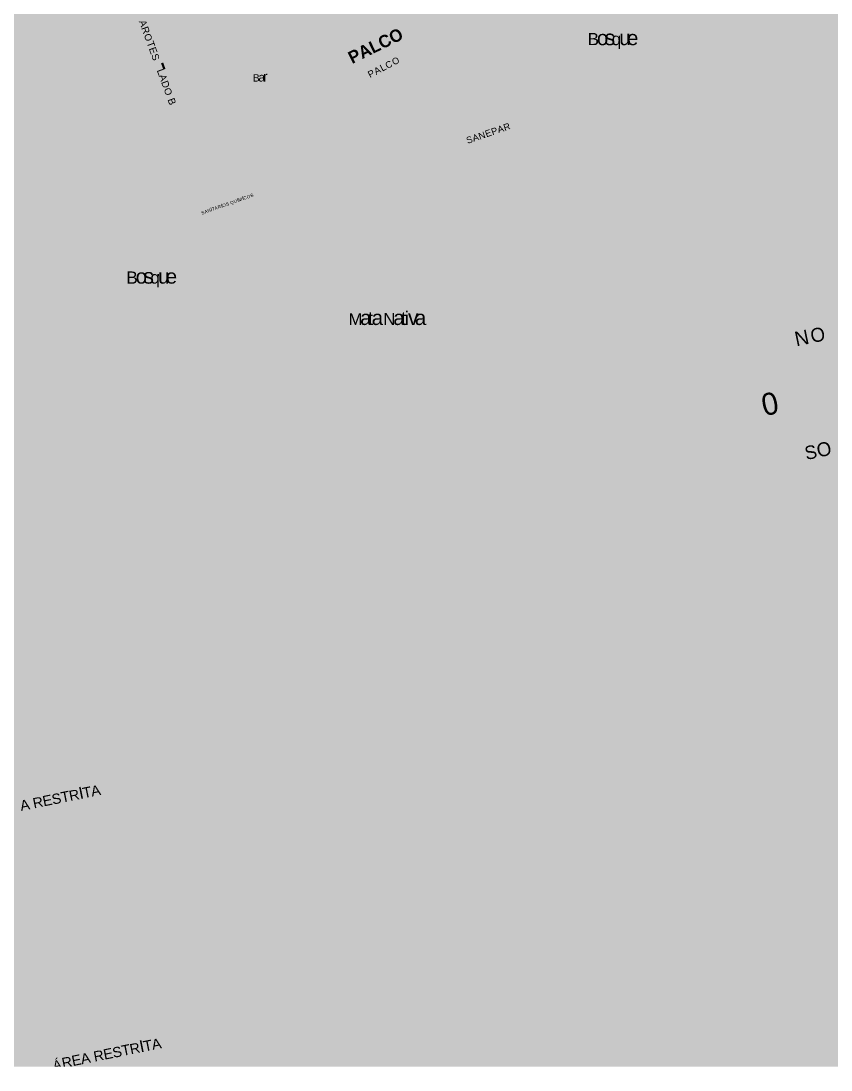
# Model space of a CAD drawing. Header units: millimetres. Extents: x 0 to 508, y 0 to 286.
# Drawn here: x 169.5 to 272, y 2.4 to 135.2 of the extents above; entities that cross this region are included whole.
import ezdxf
from ezdxf.xclip import XClip

# ---------------------------------------------------------------- set-up
doc = ezdxf.new("R2010")
doc.units = ezdxf.units.MM
doc.header["$MEASUREMENT"] = 0
doc.header["$XCLIPFRAME"] = 0
doc.layers.get('0').update_dxf_attribs({"linetype": 'CONTINUOUS'})
doc.styles.add('Arial$001H0', font='')
doc.styles.add('BAAAAA+Montserrat-Regular$001H0', font='')
doc.styles.add('CAAAAA+OpenSans-Bold$101H0', font='')
doc.styles.get('Arial$001H0').set_extended_font_data('Arial')
doc.styles.get('BAAAAA+Montserrat-Regular$001H0').set_extended_font_data('BAAAAA+Montserrat-Regular')
doc.styles.get('CAAAAA+OpenSans-Bold$101H0').set_extended_font_data('CAAAAA+OpenSans-Bold', bold=True)

# ---------------------------------------------------------------- blocks, each defined once
blk = doc.blocks.new('MF5_2')
at = {"true_color": 0xffffff}
blk.add_hatch(color=0, dxfattribs=at).paths.add_polyline_path([(0, 288.54), (508, 288.54), (508, 2.79), (0, 2.79)])
blk = doc.blocks.new('MF16_3')
at = {"true_color": 0xffffff}
blk.add_hatch(color=0, dxfattribs=at).paths.add_polyline_path([(0, 288.54), (508, 288.54), (508, 2.79), (0, 2.79)])
blk = doc.blocks.new('MF27_4')
at = {"color": 0, "true_color": 0x000007, "style": 'Arial$001H0'}
for s, height, rotation, p in [('A', 0.903, 290.132, (184.42, 135.13)), ('R', 0.891, 290.132, (184.72, 134.3)), ('O', 0.867, 290.132, (185.05, 133.41)), ('T', 0.917, 290.132, (185.4, 132.45)), ('E', 0.903, 290.132, (185.68, 131.69)), ('S', 0.887, 290.132, (185.98, 130.87)), ('O', 0.823, 27.757, (216.73, 129.56)), ('L', 0.933, 290.132, (186.69, 128.95)), ('-', 2.51, 290.132, (186.41, 129.7)), ('P', 0.858, 27.757, (213.69, 127.96)), ('A', 0.858, 27.757, (214.46, 128.36)), ('L', 0.887, 27.757, (215.24, 128.77)), ('C', 0.832, 27.757, (215.89, 129.11)), ('A', 0.903, 290.132, (186.94, 128.26)), ('D', 0.891, 290.132, (187.24, 127.44)), ('B', 0.92, 0.395, (198.87, 127.52)), ('a', 1.1, 0.395, (199.57, 127.52)), ('r', 1.26, 0.395, (200.15, 127.53)), ('O', 0.867, 290.132, (187.57, 126.55)), ('B', 0.903, 290.132, (188.05, 125.24)), ('I', 0.499, 19.369, (197.59, 112.48)), ('C', 0.411, 19.369, (197.75, 112.54)), ('O', 0.407, 19.369, (198.16, 112.69)), ('S', 0.416, 19.369, (198.61, 112.85)), ('I', 0.499, 19.369, (193.6, 111.08)), ('T', 0.43, 19.369, (193.76, 111.14)), ('Á', 0.374, 19.369, (194.11, 111.26)), ('R', 0.418, 19.369, (194.5, 111.4)), ('I', 0.499, 19.369, (194.92, 111.55)), ('O', 0.407, 19.369, (195.08, 111.6)), ('S', 0.416, 19.369, (195.53, 111.76)), ('Q', 0.396, 19.369, (196.07, 111.95)), ('U', 0.415, 19.369, (196.52, 112.11)), ('I', 0.499, 19.369, (196.94, 112.26)), ('M', 0.41, 19.369, (197.1, 112.32)), ('S', 0.416, 19.369, (192.41, 110.66)), ('A', 0.424, 19.369, (192.79, 110.8)), ('N', 0.418, 19.369, (193.18, 110.94)), ('E', 1.31, 11.486, (172.39, 35.75)), ('S', 1.29, 11.486, (173.54, 35.98)), ('T', 1.33, 11.486, (174.69, 36.22)), ('R', 1.29, 11.486, (175.74, 36.43)), ('I', 1.51, 11.486, (176.98, 36.68)), ('T', 1.33, 11.486, (177.45, 36.78)), ('A', 1.31, 11.486, (178.5, 36.99)), ('A', 1.31, 11.486, (169.53, 35.17)), ('R', 1.29, 11.486, (171.15, 35.5)), ('S', 1.29, 11.486, (181.22, 3.91)), ('T', 1.33, 11.486, (182.37, 4.15)), ('R', 1.29, 11.486, (183.42, 4.36)), ('I', 1.51, 11.486, (184.66, 4.61)), ('T', 1.33, 11.486, (185.14, 4.71)), ('A', 1.31, 11.486, (186.19, 4.92)), ('R', 1.29, 11.486, (174.82, 2.61)), ('E', 1.31, 11.486, (176.07, 2.87)), ('A', 1.31, 11.486, (177.21, 3.1)), ('R', 1.29, 11.486, (178.84, 3.43)), ('E', 1.31, 11.486, (180.08, 3.68)), ('Á', 1.15, 11.486, (173.68, 2.38))]:
    blk.add_text(s, height=height, rotation=rotation, dxfattribs=at).set_placement(p)
at = {"color": 0, "true_color": 0xff3131, "style": 'CAAAAA+OpenSans-Bold$101H0'}
blk.add_text('PALCO', height=1.576, rotation=26.1689, dxfattribs=at).set_placement((211.43, 129.73))
at = {"color": 0, "true_color": 0x000007, "style": 'Arial$001H0'}
for s, height, p in [('B', 1.54, (241.24, 132.13)), ('o', 1.85, (242.41, 132.13)), ('s', 1.91, (243.39, 132.13)), ('q', 1.57, (244.27, 132.13)), ('u', 1.87, (245.24, 132.13)), ('e', 1.85, (246.22, 132.13)), ('B', 1.54, (182.86, 101.94)), ('o', 1.85, (184.03, 101.94)), ('s', 1.91, (185.01, 101.94)), ('q', 1.57, (185.89, 101.94)), ('u', 1.87, (186.86, 101.94)), ('e', 1.85, (187.84, 101.94)), ('t', 1.72, (213.42, 96.7)), ('t', 1.72, (217.61, 96.7)), ('i', 1.72, (218.1, 96.7)), ('M', 1.49, (210.98, 96.7)), ('a', 1.85, (212.44, 96.7)), ('a', 1.85, (213.91, 96.7)), ('N', 1.52, (215.37, 96.7)), ('a', 1.85, (216.64, 96.7)), ('v', 1.95, (218.49, 96.7)), ('a', 1.85, (219.37, 96.7))]:
    blk.add_text(s, height=height, dxfattribs=at).set_placement(p)
at = {"color": 0, "true_color": 0x000005, "style": 'Arial$001H0'}
for s, height, p in [('R', 0.838, (230.75, 121.26)), ('N', 0.838, (227.59, 120.16)), ('E', 0.849, (228.43, 120.46)), ('P', 0.849, (229.2, 120.72)), ('A', 0.849, (229.97, 120.99)), ('S', 0.834, (226.04, 119.63)), ('A', 0.849, (226.81, 119.9))]:
    blk.add_text(s, height=height, rotation=19.149, dxfattribs=at).set_placement(p)
at = {"color": 0, "true_color": 0x767676, "style": 'BAAAAA+Montserrat-Regular$001H0'}
for s, height, rotation, p in [('N', 1.84, 11.827, (267.66, 93.99)), ('O', 1.77, 11.827, (269.64, 94.41)), ('0', 2.8, 11.909, (263.58, 85.15)), ('S', 1.71, 11.827, (268.91, 79.6)), ('O', 1.77, 11.827, (270.43, 79.92))]:
    blk.add_text(s, height=height, rotation=rotation, dxfattribs=at).set_placement(p)

msp = doc.modelspace()

# ---------------------------------------------------------------- block references
at = {"color": 0, "true_color": 0xffffff}
ref = msp.add_blockref('MF5_2', (0, 0), dxfattribs=at)
XClip(ref).set_block_clipping_path([(0, 285.7499915891), (507.9999886453, 285.7499915891), (507.9999886453, 2.7940003581), (0, 2.7940003581), (0, 285.7499915891)])
ref = msp.add_blockref('MF16_3', (0, 0), dxfattribs=at)
XClip(ref).set_block_clipping_path([(0, 285.7499915891), (507.9999886453, 285.7499915891), (507.9999886453, 2.7940003581), (0, 2.7940003581), (0, 285.7499915891)])
ref = msp.add_blockref('MF27_4', (0, 0), dxfattribs=at)
XClip(ref).set_block_clipping_path([(0, 285.7499915891), (507.9999886453, 285.7499915891), (507.9999886453, 2.7940003581), (0, 2.7940003581), (0, 285.7499915891)])

doc.saveas('drawing.dxf')
